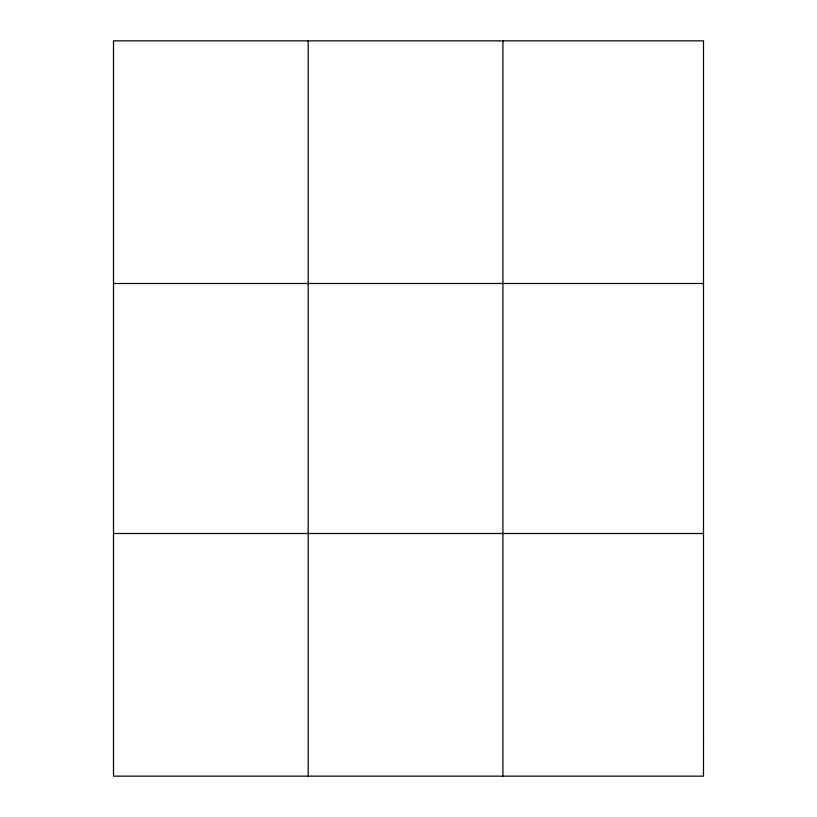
<?xml version="1.0" encoding="UTF-8"?>
<svg xmlns="http://www.w3.org/2000/svg" width="817" height="817" viewBox="0 0 817 817"><rect width="100%" height="100%" fill="white"/><g stroke="black" fill="none" stroke-linecap="round" stroke-linejoin="round"><path stroke-width="1.23" d="M308.203 40.85L308.203 776.15M502.904 40.85L502.904 776.15M113.502 283.499L703.498 283.499M113.502 533.501L703.498 533.501M703.498 741.489L703.498 776.15L113.502 776.15L113.502 40.85L703.498 40.85L703.498 741.489"/></g></svg>
